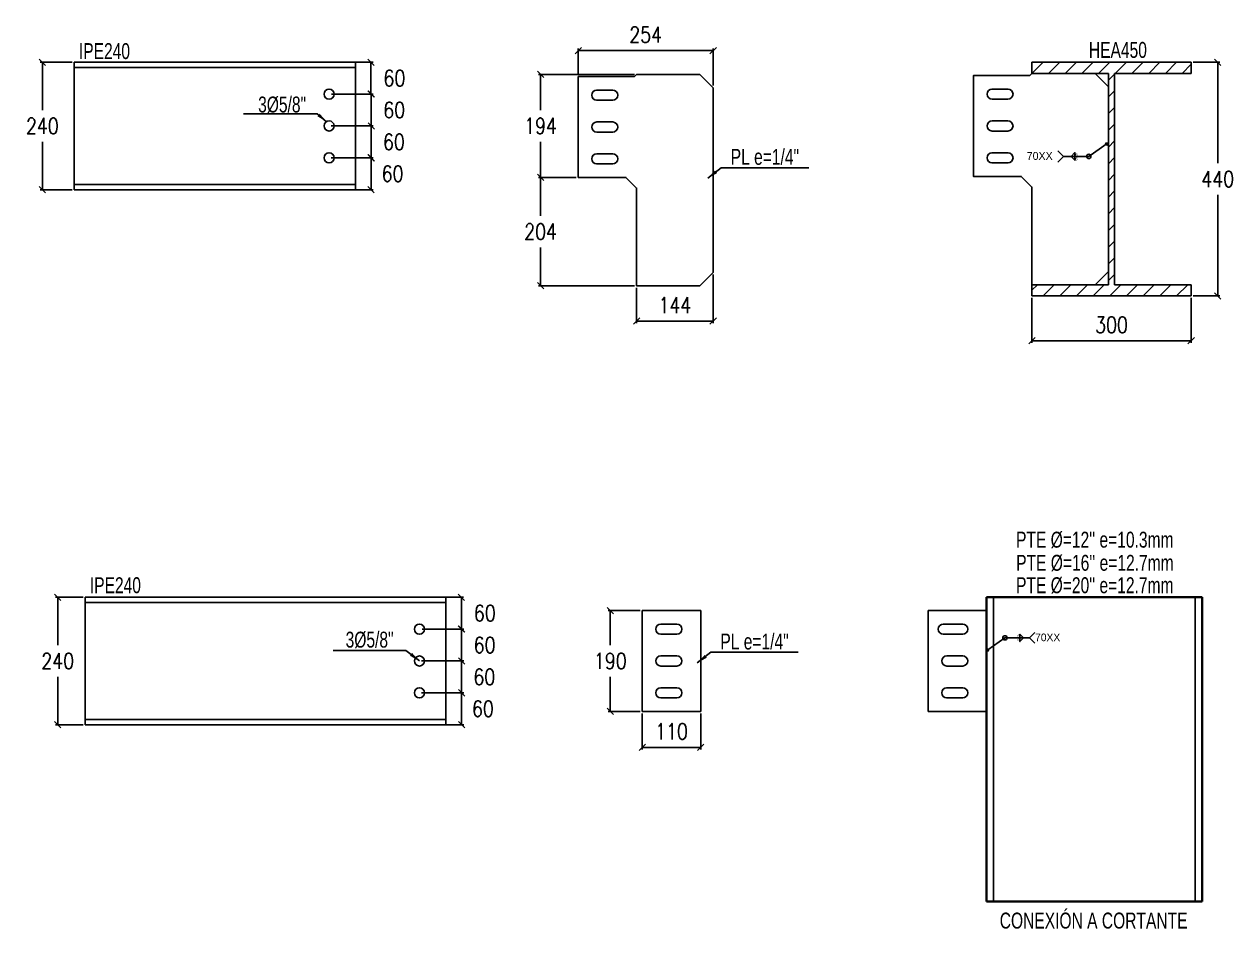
# Model space of a CAD drawing. Extents: x 7536 to 102814, y -9868 to 35131.
# Drawn here: x 15728 to 18010, y -6951 to -5247 of the extents above; entities that cross this region are included whole.
import ezdxf
from ezdxf.enums import TextEntityAlignment as Align

# ---------------------------------------------------------------- set-up
doc = ezdxf.new("R2010")
doc.units = 0
doc.header["$LTSCALE"] = 0.4
doc.layers.get('0').update_dxf_attribs({"color": 255})
for name, color, linetype in [('COTAS', 8, 'Continuous'), ('P-PLATINA', 6, 'Continuous'), ('PERFORACIONES', 1, 'Continuous'), ('TITULO', 3, 'Continuous'), ('VIGAS', 8, 'Continuous')]:
    doc.layers.add(name, color=color, linetype=linetype)
doc.layers.add('E_COLUMNAS-3', color=1, linetype='Continuous', lineweight=35)
doc.styles.add('CNI_COTAS', font='romans.shx', dxfattribs={"width": 0.8})
doc.styles.add('ROMANS', font='DINGRAFO.SHX')
doc.styles.add('VERDANA', font='arial.ttf')
doc.dimstyles.new('1.1', dxfattribs={"dimscale": 0, "dimtxt": 15, "dimasz": 20, "dimexe": 2, "dimexo": 2, "dimgap": 7, "dimtad": 1, "dimdec": 0, "dimzin": 4, "dimdsep": 46, "dimtxsty": 'CNI_COTAS', "dimcen": 0, "dimclrd": 256, "dimclrt": 3, "dimadec": 0, "dimazin": 0, "dimtfac": 1, "dimtdec": 0, "dimtmove": 2, "dimatfit": 0, "dimfxl": 0.05, "dimtolj": 1, "dimtzin": 0, "dimarcsym": 1})
doc.dimstyles.new('1.4', dxfattribs={"dimscale": 0, "dimtxt": 30, "dimasz": 12, "dimexe": 4, "dimexo": 4, "dimgap": 15, "dimtad": 1, "dimdec": 0, "dimzin": 4, "dimdsep": 46, "dimtxsty": 'CNI_COTAS', "dimblk": 'OBLIQUE', "dimcen": -0.09, "dimclrd": 256, "dimclrt": 3, "dimadec": 0, "dimazin": 0, "dimtfac": 1, "dimtdec": 0, "dimtmove": 2, "dimatfit": 0, "dimldrblk": 'DOT', "dimfxl": 0.05, "dimtolj": 1, "dimtzin": 0, "dimarcsym": 0})

# ---------------------------------------------------------------- blocks, each defined once
blk = doc.blocks.new('_Oblique')
at = {"color": 0, "linetype": 'ByBlock', "lineweight": -2}
blk.add_line((-0.5, -0.5), (0.5, 0.5), dxfattribs=at)
blk = doc.blocks.new('*D10')
at = {"layer": 'COTAS', "color": 0, "lineweight": -2, "transparency": 16777216}
for p, q in [((17930.4, -5318.8), (17980.4, -5318.8)), ((17930.4, -5758.8), (17980.4, -5758.8))]:
    blk.add_line(p, q, dxfattribs=at)
at = {"layer": 'COTAS', "lineweight": -2, "transparency": 16777216}
for p, q in [((17976.4, -5318.8), (17976.4, -5508.8)), ((17976.4, -5758.8), (17976.4, -5568.8))]:
    blk.add_line(p, q, dxfattribs=at)
at = {"layer": 'Defpoints', "color": 0, "transparency": 16777216}
for p in [(17926.4, -5318.8), (17976.4, -5318.8), (17926.4, -5758.8)]:
    blk.add_point(p, dxfattribs=at)
at = {"layer": 'COTAS', "lineweight": -2, "transparency": 16777216, "xscale": 12, "yscale": 12, "zscale": 12}
for p, rotation in [((17976.4, -5318.8), 90), ((17976.4, -5758.8), 270)]:
    blk.add_blockref('_Oblique', p, dxfattribs=dict(at, rotation=rotation))
at = {"layer": 'COTAS', "color": 3, "transparency": 16777216, "insert": (17976.4, -5538.8), "char_height": 30, "attachment_point": 5, "rotation": 0.01, "style": 'CNI_COTAS'}
blk.add_mtext('\\A1;440', dxfattribs=at)
blk = doc.blocks.new('_Dot')
at = {"color": 0, "linetype": 'ByBlock', "lineweight": -2}
blk.add_line((-0.5, 0), (-1, 0), dxfattribs=at)
at = {"color": 0, "linetype": 'ByBlock', "const_width": 0.5}
blk.add_lwpolyline([(-0.25, 0, 1), (0.25, 0, 1)], format="xyb", close=True, dxfattribs=at)
blk = doc.blocks.new('*D11')
at = {"layer": 'COTAS', "color": 0, "lineweight": -2, "transparency": 16777216}
for p, q in [((15818.6, -5318.8), (15758.6, -5318.8)), ((15818.6, -5558.8), (15758.6, -5558.8))]:
    blk.add_line(p, q, dxfattribs=at)
at = {"layer": 'COTAS', "lineweight": -2, "transparency": 16777216}
for p, q in [((15762.6, -5318.8), (15762.6, -5408.8)), ((15762.6, -5558.8), (15762.6, -5468.8))]:
    blk.add_line(p, q, dxfattribs=at)
at = {"layer": 'Defpoints', "color": 0, "transparency": 16777216}
for p in [(15762.6, -5318.8), (15822.6, -5318.8), (15822.6, -5558.8)]:
    blk.add_point(p, dxfattribs=at)
at = {"layer": 'COTAS', "lineweight": -2, "transparency": 16777216, "xscale": 12, "yscale": 12, "zscale": 12}
for p, rotation in [((15762.6, -5318.8), 90), ((15762.6, -5558.8), 270)]:
    blk.add_blockref('_Oblique', p, dxfattribs=dict(at, rotation=rotation))
at = {"layer": 'COTAS', "color": 3, "transparency": 16777216, "insert": (15762.6, -5438.8), "char_height": 30, "attachment_point": 5, "rotation": 0.01, "style": 'CNI_COTAS'}
blk.add_mtext('\\A1;240', dxfattribs=at)
blk = doc.blocks.new('*D12')
at = {"layer": 'COTAS', "color": 0, "lineweight": -2, "transparency": 16777216}
for p, q in [((17626.4, -5762.8), (17626.4, -5847.4)), ((17926.4, -5762.8), (17926.4, -5847.4))]:
    blk.add_line(p, q, dxfattribs=at)
at = {"layer": 'COTAS', "lineweight": -2, "transparency": 16777216}
blk.add_line((17626.4, -5843.4), (17926.4, -5843.4), dxfattribs=at)
at = {"layer": 'Defpoints', "color": 0, "transparency": 16777216}
for p in [(17626.4, -5758.8), (17926.4, -5758.8), (17926.4, -5843.4)]:
    blk.add_point(p, dxfattribs=at)
at = {"layer": 'COTAS', "lineweight": -2, "transparency": 16777216, "xscale": 12, "yscale": 12, "zscale": 12, "rotation": 180}
blk.add_blockref('_Oblique', (17626.4, -5843.4), dxfattribs=at)
at = {"layer": 'COTAS', "lineweight": -2, "transparency": 16777216, "xscale": 12, "yscale": 12, "zscale": 12}
blk.add_blockref('_Oblique', (17926.4, -5843.4), dxfattribs=at)
at = {"layer": 'COTAS', "color": 3, "transparency": 16777216, "insert": (17776.4, -5813.4), "char_height": 30, "attachment_point": 5, "style": 'CNI_COTAS'}
blk.add_mtext('\\A1;300', dxfattribs=at)
blk = doc.blocks.new('*D45')
at = {"layer": 'COTAS', "color": 0, "lineweight": -2, "transparency": 16777216}
for p, q in [((15839.4, -6326.5), (15787.5, -6326.5)), ((15839.4, -6566.5), (15787.5, -6566.5))]:
    blk.add_line(p, q, dxfattribs=at)
at = {"layer": 'COTAS', "lineweight": -2, "transparency": 16777216}
for p, q in [((15791.5, -6326.5), (15791.5, -6416.5)), ((15791.5, -6566.5), (15791.5, -6476.5))]:
    blk.add_line(p, q, dxfattribs=at)
at = {"layer": 'Defpoints', "color": 0, "transparency": 16777216}
for p in [(15791.5, -6326.5), (15843.4, -6326.5), (15843.4, -6566.5)]:
    blk.add_point(p, dxfattribs=at)
at = {"layer": 'COTAS', "lineweight": -2, "transparency": 16777216, "xscale": 12, "yscale": 12, "zscale": 12}
for p, rotation in [((15791.5, -6326.5), 90), ((15791.5, -6566.5), 270)]:
    blk.add_blockref('_Oblique', p, dxfattribs=dict(at, rotation=rotation))
at = {"layer": 'COTAS', "color": 3, "transparency": 16777216, "insert": (15791.5, -6446.5), "char_height": 30, "attachment_point": 5, "rotation": 0.01, "style": 'CNI_COTAS'}
blk.add_mtext('\\A1;240', dxfattribs=at)
blk = doc.blocks.new('*D120')
at = {"layer": 'COTAS', "color": 0, "lineweight": -2, "transparency": 16777216}
for p, q in [((16877.9, -5341.8), (16697, -5341.8)), ((16767.9, -5535.8), (16697, -5535.8))]:
    blk.add_line(p, q, dxfattribs=at)
at = {"layer": 'COTAS', "lineweight": -2, "transparency": 16777216}
for p, q in [((16701, -5341.8), (16701, -5408.8)), ((16701, -5535.8), (16701, -5468.8))]:
    blk.add_line(p, q, dxfattribs=at)
at = {"layer": 'Defpoints', "color": 0, "transparency": 16777216}
for p in [(16701, -5341.8), (16881.9, -5341.8), (16771.9, -5535.8)]:
    blk.add_point(p, dxfattribs=at)
at = {"layer": 'COTAS', "lineweight": -2, "transparency": 16777216, "xscale": 12, "yscale": 12, "zscale": 12}
for p, rotation in [((16701, -5341.8), 90), ((16701, -5535.8), 270)]:
    blk.add_blockref('_Oblique', p, dxfattribs=dict(at, rotation=rotation))
at = {"layer": 'COTAS', "color": 3, "transparency": 16777216, "insert": (16701, -5438.8), "char_height": 30, "attachment_point": 5, "rotation": 0.01, "style": 'CNI_COTAS'}
blk.add_mtext('\\A1;194', dxfattribs=at)
blk = doc.blocks.new('*D121')
at = {"layer": 'COTAS', "color": 0, "lineweight": -2, "transparency": 16777216}
for p, q in [((16767.9, -5535.8), (16697, -5535.8)), ((16877.9, -5739.8), (16697, -5739.8))]:
    blk.add_line(p, q, dxfattribs=at)
at = {"layer": 'COTAS', "lineweight": -2, "transparency": 16777216}
for p, q in [((16701, -5535.8), (16701, -5607.8)), ((16701, -5739.8), (16701, -5667.8))]:
    blk.add_line(p, q, dxfattribs=at)
at = {"layer": 'Defpoints', "color": 0, "transparency": 16777216}
for p in [(16771.9, -5535.8), (16701, -5739.8), (16881.9, -5739.8)]:
    blk.add_point(p, dxfattribs=at)
at = {"layer": 'COTAS', "lineweight": -2, "transparency": 16777216, "xscale": 12, "yscale": 12, "zscale": 12}
for p, rotation in [((16701, -5535.8), 90), ((16701, -5739.8), 270)]:
    blk.add_blockref('_Oblique', p, dxfattribs=dict(at, rotation=rotation))
at = {"layer": 'COTAS', "color": 3, "transparency": 16777216, "insert": (16701, -5637.8), "char_height": 30, "attachment_point": 5, "rotation": 0.01, "style": 'CNI_COTAS'}
blk.add_mtext('\\A1;204', dxfattribs=at)
blk = doc.blocks.new('*D122')
at = {"layer": 'COTAS', "color": 0, "lineweight": -2, "transparency": 16777216}
for p, q in [((16771.9, -5341.8), (16771.9, -5292.9)), ((17026.1, -5362.8), (17026.1, -5292.9))]:
    blk.add_line(p, q, dxfattribs=at)
at = {"layer": 'COTAS', "lineweight": -2, "transparency": 16777216}
blk.add_line((16771.9, -5296.9), (17026.1, -5296.9), dxfattribs=at)
at = {"layer": 'Defpoints', "color": 0, "transparency": 16777216}
for p in [(17026.1, -5296.9), (16771.9, -5345.8), (17026.1, -5366.8)]:
    blk.add_point(p, dxfattribs=at)
at = {"layer": 'COTAS', "lineweight": -2, "transparency": 16777216, "xscale": 12, "yscale": 12, "zscale": 12, "rotation": 180}
blk.add_blockref('_Oblique', (16771.9, -5296.9), dxfattribs=at)
at = {"layer": 'COTAS', "lineweight": -2, "transparency": 16777216, "xscale": 12, "yscale": 12, "zscale": 12}
blk.add_blockref('_Oblique', (17026.1, -5296.9), dxfattribs=at)
at = {"layer": 'COTAS', "color": 3, "transparency": 16777216, "insert": (16899, -5266.9), "char_height": 30, "attachment_point": 5, "style": 'CNI_COTAS'}
blk.add_mtext('\\A1;254', dxfattribs=at)
blk = doc.blocks.new('*D127')
at = {"layer": 'COTAS', "color": 0, "lineweight": -2, "transparency": 16777216}
for p, q in [((16888.6, -6351.5), (16828.3, -6351.5)), ((16888.6, -6541.5), (16828.3, -6541.5))]:
    blk.add_line(p, q, dxfattribs=at)
at = {"layer": 'COTAS', "lineweight": -2, "transparency": 16777216}
for p, q in [((16832.3, -6351.5), (16832.3, -6416.5)), ((16832.3, -6541.5), (16832.3, -6476.5))]:
    blk.add_line(p, q, dxfattribs=at)
at = {"layer": 'Defpoints', "color": 0, "transparency": 16777216}
for p in [(16832.3, -6351.5), (16892.6, -6351.5), (16892.6, -6541.5)]:
    blk.add_point(p, dxfattribs=at)
at = {"layer": 'COTAS', "lineweight": -2, "transparency": 16777216, "xscale": 12, "yscale": 12, "zscale": 12}
for p, rotation in [((16832.3, -6351.5), 90), ((16832.3, -6541.5), 270)]:
    blk.add_blockref('_Oblique', p, dxfattribs=dict(at, rotation=rotation))
at = {"layer": 'COTAS', "color": 3, "transparency": 16777216, "insert": (16832.3, -6446.5), "char_height": 30, "attachment_point": 5, "rotation": 0.01, "style": 'CNI_COTAS'}
blk.add_mtext('\\A1;190', dxfattribs=at)
blk = doc.blocks.new('*D128')
at = {"layer": 'COTAS', "color": 0, "lineweight": -2, "transparency": 16777216}
for p, q in [((16892.6, -6545.5), (16892.6, -6613.2)), ((17002.6, -6545.5), (17002.6, -6613.2))]:
    blk.add_line(p, q, dxfattribs=at)
at = {"layer": 'COTAS', "lineweight": -2, "transparency": 16777216}
blk.add_line((16892.6, -6609.2), (17002.6, -6609.2), dxfattribs=at)
at = {"layer": 'Defpoints', "color": 0, "transparency": 16777216}
for p in [(16892.6, -6541.5), (17002.6, -6541.5), (17002.6, -6609.2)]:
    blk.add_point(p, dxfattribs=at)
at = {"layer": 'COTAS', "lineweight": -2, "transparency": 16777216, "xscale": 12, "yscale": 12, "zscale": 12, "rotation": 180}
blk.add_blockref('_Oblique', (16892.6, -6609.2), dxfattribs=at)
at = {"layer": 'COTAS', "lineweight": -2, "transparency": 16777216, "xscale": 12, "yscale": 12, "zscale": 12}
blk.add_blockref('_Oblique', (17002.6, -6609.2), dxfattribs=at)
at = {"layer": 'COTAS', "color": 3, "transparency": 16777216, "insert": (16947.6, -6579.2), "char_height": 30, "attachment_point": 5, "style": 'CNI_COTAS'}
blk.add_mtext('\\A1;110', dxfattribs=at)
blk = doc.blocks.new('*D148')
at = {"layer": 'COTAS', "color": 0, "lineweight": -2, "transparency": 16777216}
for p, q in [((17026.1, -5718.8), (17026.1, -5810.4)), ((16881.9, -5743.8), (16881.9, -5810.4))]:
    blk.add_line(p, q, dxfattribs=at)
at = {"layer": 'COTAS', "lineweight": -2, "transparency": 16777216}
blk.add_line((16881.9, -5806.4), (17026.1, -5806.4), dxfattribs=at)
at = {"layer": 'Defpoints', "color": 0, "transparency": 16777216}
for p in [(17026.1, -5714.8), (16881.9, -5739.8), (17026.1, -5806.4)]:
    blk.add_point(p, dxfattribs=at)
at = {"layer": 'COTAS', "lineweight": -2, "transparency": 16777216, "xscale": 12, "yscale": 12, "zscale": 12, "rotation": 180}
blk.add_blockref('_Oblique', (16881.9, -5806.4), dxfattribs=at)
at = {"layer": 'COTAS', "lineweight": -2, "transparency": 16777216, "xscale": 12, "yscale": 12, "zscale": 12}
blk.add_blockref('_Oblique', (17026.1, -5806.4), dxfattribs=at)
at = {"layer": 'COTAS', "color": 3, "transparency": 16777216, "insert": (16954, -5776.4), "char_height": 30, "attachment_point": 5, "style": 'CNI_COTAS'}
blk.add_mtext('\\A1;144', dxfattribs=at)
blk = doc.blocks.new('SOLDADURA FILETE ALREDEDOR')
h = blk.add_hatch(color=256)
h.dxf.hatch_style = 1
h.paths.add_polyline_path([(5063.7, 3679), (5060.1, 3684.2), (5066.4, 3684.8)])
for p, q in [((5061.9, 3681.6), (5015.5, 3649.2)), ((5015.5, 3649.2), (4948.3, 3649.2))]:
    blk.add_line(p, q)
blk.add_lwpolyline([(4933.5, 3634.4), (4948.3, 3649.2), (4933.5, 3664)])
for points in [[(5066.4, 3684.8), (5063.7, 3679), (5060.1, 3684.2)], [(4978.7, 3649.2), (4978.7, 3659.2), (4968.7, 3649.2), (4978.7, 3639.2)]]:
    blk.add_lwpolyline(points, close=True)
blk.add_circle((5015.5, 3649.2), 5.81)
at = {"layer": 'TITULO', "style": 'ROMANS'}
for s, height, p in [('70XX', 21, (4851, 3640)), ('6', 7.5, (4980.2, 3650.6)), ('6', 7.5, (4980.2, 3639))]:
    blk.add_text(s, height=height, dxfattribs=at).set_placement(p)
blk = doc.blocks.new('*D163')
at = {"layer": 'COTAS', "color": 0, "lineweight": -2, "transparency": 16777216}
for p, q in [((16323.5, -5378.8), (16386, -5378.8)), ((16323.5, -5438.8), (16386, -5438.8))]:
    blk.add_line(p, q, dxfattribs=at)
at = {"layer": 'COTAS', "lineweight": -2, "transparency": 16777216}
blk.add_line((16382, -5378.8), (16382, -5438.8), dxfattribs=at)
at = {"layer": 'Defpoints', "color": 0, "transparency": 16777216}
for p in [(16319.5, -5378.8), (16319.5, -5438.8), (16382, -5438.8)]:
    blk.add_point(p, dxfattribs=at)
at = {"layer": 'COTAS', "lineweight": -2, "transparency": 16777216, "xscale": 12, "yscale": 12, "zscale": 12}
for p, rotation in [((16382, -5378.8), 90), ((16382, -5438.8), 270)]:
    blk.add_blockref('_Oblique', p, dxfattribs=dict(at, rotation=rotation))
at = {"layer": 'COTAS', "color": 3, "transparency": 16777216, "insert": (16425.3, -5408.8), "char_height": 30, "attachment_point": 5, "rotation": 0.01, "style": 'CNI_COTAS'}
blk.add_mtext('\\A1;60', dxfattribs=at)
blk = doc.blocks.new('*D164')
at = {"layer": 'COTAS', "color": 0, "lineweight": -2, "transparency": 16777216}
for p, q in [((16306.6, -5438.8), (16386, -5438.8)), ((16306.6, -5498.8), (16386, -5498.8))]:
    blk.add_line(p, q, dxfattribs=at)
at = {"layer": 'COTAS', "lineweight": -2, "transparency": 16777216}
blk.add_line((16382, -5438.8), (16382, -5498.8), dxfattribs=at)
at = {"layer": 'Defpoints', "color": 0, "transparency": 16777216}
for p in [(16302.6, -5438.8), (16302.6, -5498.8), (16382, -5498.8)]:
    blk.add_point(p, dxfattribs=at)
at = {"layer": 'COTAS', "lineweight": -2, "transparency": 16777216, "xscale": 12, "yscale": 12, "zscale": 12}
for p, rotation in [((16382, -5438.8), 90), ((16382, -5498.8), 270)]:
    blk.add_blockref('_Oblique', p, dxfattribs=dict(at, rotation=rotation))
at = {"layer": 'COTAS', "color": 3, "transparency": 16777216, "insert": (16424.8, -5468.8), "char_height": 30, "attachment_point": 5, "rotation": 0.01, "style": 'CNI_COTAS'}
blk.add_mtext('\\A1;60', dxfattribs=at)
blk = doc.blocks.new('*D165')
at = {"layer": 'COTAS', "color": 0, "lineweight": -2, "transparency": 16777216}
for p, q in [((16323.5, -5498.8), (16385.9, -5498.8)), ((16323.5, -5558.8), (16385.9, -5558.8))]:
    blk.add_line(p, q, dxfattribs=at)
at = {"layer": 'COTAS', "lineweight": -2, "transparency": 16777216}
blk.add_line((16381.9, -5498.8), (16381.9, -5558.8), dxfattribs=at)
at = {"layer": 'Defpoints', "color": 0, "transparency": 16777216}
for p in [(16319.5, -5498.8), (16319.5, -5558.8), (16381.9, -5558.8)]:
    blk.add_point(p, dxfattribs=at)
at = {"layer": 'COTAS', "lineweight": -2, "transparency": 16777216, "xscale": 12, "yscale": 12, "zscale": 12}
for p, rotation in [((16381.9, -5498.8), 90), ((16381.9, -5558.8), 270)]:
    blk.add_blockref('_Oblique', p, dxfattribs=dict(at, rotation=rotation))
at = {"layer": 'COTAS', "color": 3, "transparency": 16777216, "insert": (16422.2, -5528.8), "char_height": 30, "attachment_point": 5, "rotation": 0.01, "style": 'CNI_COTAS'}
blk.add_mtext('\\A1;60', dxfattribs=at)
blk = doc.blocks.new('*D166')
at = {"layer": 'COTAS', "color": 0, "lineweight": -2, "transparency": 16777216}
for p, q in [((16323.5, -5318.8), (16385.5, -5318.8)), ((16307.4, -5378.8), (16385.5, -5378.8))]:
    blk.add_line(p, q, dxfattribs=at)
at = {"layer": 'COTAS', "lineweight": -2, "transparency": 16777216}
blk.add_line((16381.5, -5378.8), (16381.5, -5318.8), dxfattribs=at)
at = {"layer": 'Defpoints', "color": 0, "transparency": 16777216}
for p in [(16319.5, -5318.8), (16381.5, -5318.8), (16303.4, -5378.8)]:
    blk.add_point(p, dxfattribs=at)
at = {"layer": 'COTAS', "lineweight": -2, "transparency": 16777216, "xscale": 12, "yscale": 12, "zscale": 12}
for p, rotation in [((16381.5, -5318.8), 90), ((16381.5, -5378.8), 270)]:
    blk.add_blockref('_Oblique', p, dxfattribs=dict(at, rotation=rotation))
at = {"layer": 'COTAS', "color": 3, "transparency": 16777216, "insert": (16425.7, -5348.8), "char_height": 30, "attachment_point": 5, "rotation": 0.01, "style": 'CNI_COTAS'}
blk.add_mtext('\\A1;60', dxfattribs=at)
blk = doc.blocks.new('*D194')
at = {"layer": 'COTAS', "color": 0, "lineweight": -2, "transparency": 16777216}
for p, q in [((16493.7, -6386.5), (16556.3, -6386.5)), ((16493.7, -6446.5), (16556.3, -6446.5))]:
    blk.add_line(p, q, dxfattribs=at)
at = {"layer": 'COTAS', "lineweight": -2, "transparency": 16777216}
blk.add_line((16552.3, -6386.5), (16552.3, -6446.5), dxfattribs=at)
at = {"layer": 'Defpoints', "color": 0, "transparency": 16777216}
for p in [(16489.7, -6386.5), (16489.7, -6446.5), (16552.3, -6446.5)]:
    blk.add_point(p, dxfattribs=at)
at = {"layer": 'COTAS', "lineweight": -2, "transparency": 16777216, "xscale": 12, "yscale": 12, "zscale": 12}
for p, rotation in [((16552.3, -6386.5), 90), ((16552.3, -6446.5), 270)]:
    blk.add_blockref('_Oblique', p, dxfattribs=dict(at, rotation=rotation))
at = {"layer": 'COTAS', "color": 3, "transparency": 16777216, "insert": (16595.6, -6416.5), "char_height": 30, "attachment_point": 5, "rotation": 0.01, "style": 'CNI_COTAS'}
blk.add_mtext('\\A1;60', dxfattribs=at)
blk = doc.blocks.new('*D195')
at = {"layer": 'COTAS', "color": 0, "lineweight": -2, "transparency": 16777216}
for p, q in [((16476.8, -6446.5), (16556.3, -6446.5)), ((16476.8, -6506.5), (16556.3, -6506.5))]:
    blk.add_line(p, q, dxfattribs=at)
at = {"layer": 'COTAS', "lineweight": -2, "transparency": 16777216}
blk.add_line((16552.3, -6446.5), (16552.3, -6506.5), dxfattribs=at)
at = {"layer": 'Defpoints', "color": 0, "transparency": 16777216}
for p in [(16472.8, -6446.5), (16472.8, -6506.5), (16552.3, -6506.5)]:
    blk.add_point(p, dxfattribs=at)
at = {"layer": 'COTAS', "lineweight": -2, "transparency": 16777216, "xscale": 12, "yscale": 12, "zscale": 12}
for p, rotation in [((16552.3, -6446.5), 90), ((16552.3, -6506.5), 270)]:
    blk.add_blockref('_Oblique', p, dxfattribs=dict(at, rotation=rotation))
at = {"layer": 'COTAS', "color": 3, "transparency": 16777216, "insert": (16595.1, -6476.5), "char_height": 30, "attachment_point": 5, "rotation": 0.01, "style": 'CNI_COTAS'}
blk.add_mtext('\\A1;60', dxfattribs=at)
blk = doc.blocks.new('*D196')
at = {"layer": 'COTAS', "color": 0, "lineweight": -2, "transparency": 16777216}
for p, q in [((16493.7, -6506.5), (16556.2, -6506.5)), ((16493.7, -6566.5), (16556.2, -6566.5))]:
    blk.add_line(p, q, dxfattribs=at)
at = {"layer": 'COTAS', "lineweight": -2, "transparency": 16777216}
blk.add_line((16552.2, -6506.5), (16552.2, -6566.5), dxfattribs=at)
at = {"layer": 'Defpoints', "color": 0, "transparency": 16777216}
for p in [(16489.7, -6506.5), (16489.7, -6566.5), (16552.2, -6566.5)]:
    blk.add_point(p, dxfattribs=at)
at = {"layer": 'COTAS', "lineweight": -2, "transparency": 16777216, "xscale": 12, "yscale": 12, "zscale": 12}
for p, rotation in [((16552.2, -6506.5), 90), ((16552.2, -6566.5), 270)]:
    blk.add_blockref('_Oblique', p, dxfattribs=dict(at, rotation=rotation))
at = {"layer": 'COTAS', "color": 3, "transparency": 16777216, "insert": (16592.4, -6536.5), "char_height": 30, "attachment_point": 5, "rotation": 0.01, "style": 'CNI_COTAS'}
blk.add_mtext('\\A1;60', dxfattribs=at)
blk = doc.blocks.new('*D197')
at = {"layer": 'COTAS', "color": 0, "lineweight": -2, "transparency": 16777216}
for p, q in [((16493.7, -6326.5), (16555.8, -6326.5)), ((16477.7, -6386.5), (16555.8, -6386.5))]:
    blk.add_line(p, q, dxfattribs=at)
at = {"layer": 'COTAS', "lineweight": -2, "transparency": 16777216}
blk.add_line((16551.8, -6386.5), (16551.8, -6326.5), dxfattribs=at)
at = {"layer": 'Defpoints', "color": 0, "transparency": 16777216}
for p in [(16489.7, -6326.5), (16551.8, -6326.5), (16473.7, -6386.5)]:
    blk.add_point(p, dxfattribs=at)
at = {"layer": 'COTAS', "lineweight": -2, "transparency": 16777216, "xscale": 12, "yscale": 12, "zscale": 12}
for p, rotation in [((16551.8, -6326.5), 90), ((16551.8, -6386.5), 270)]:
    blk.add_blockref('_Oblique', p, dxfattribs=dict(at, rotation=rotation))
at = {"layer": 'COTAS', "color": 3, "transparency": 16777216, "insert": (16596, -6356.5), "char_height": 30, "attachment_point": 5, "rotation": 0.01, "style": 'CNI_COTAS'}
blk.add_mtext('\\A1;60', dxfattribs=at)
blk = doc.blocks.new('SOLDADURA FILETE ALREDEDOR 1 DE 6')
h = blk.add_hatch(color=256)
h.dxf.hatch_style = 1
h.paths.add_polyline_path([(11922.4, -5372.4), (11924.9, -5376.1), (11920.5, -5376.4)])
for p in [(11923.7, -5374.3), (12002.1, -5351.9)]:
    blk.add_line(p, (11955.6, -5351.9))
for points in [[(11984, -5351.9), (11984, -5345), (11990.9, -5351.9), (11984, -5358.8)], [(11920.5, -5376.4), (11922.4, -5372.4), (11924.9, -5376.1)]]:
    blk.add_lwpolyline(points, close=True)
blk.add_lwpolyline([(12012.2, -5362.1), (12002.1, -5351.9), (12012.2, -5341.7)])
blk.add_circle((11955.6, -5351.9), 4.01)
at = {"layer": 'TITULO', "style": 'ROMANS'}
for s, height, p in [('6', 5.17, (11979.3, -5350.7)), ('6', 5.17, (11979.3, -5358.1)), ('70XX', 14.49, (12012.4, -5358.3))]:
    blk.add_text(s, height=height, dxfattribs=at).set_placement(p)
blk = doc.blocks.new('TUBO OP1')
at = {"layer": 'COTAS', "ltscale": 0.0004}
for p, q in [((22629.8, -3642.8), (22629.8, -3070)), ((23009.8, -3642.8), (23009.8, -3070))]:
    blk.add_line(p, q, dxfattribs=at)
at = {"layer": 'E_COLUMNAS-3', "extrusion": (0, 1, -2.22045e-16)}
for p, q in [((22616.8, -3642.8), (22616.8, -3070)), ((23022.8, -3070), (23022.8, -3642.8))]:
    blk.add_line(p, q, dxfattribs=at)
at = {"layer": 'E_COLUMNAS-3'}
for p, q in [((23022.8, -3070), (22616.8, -3070)), ((23022.8, -3642.8), (22616.8, -3642.8))]:
    blk.add_line(p, q, dxfattribs=at)

msp = doc.modelspace()

# ---------------------------------------------------------------- hatches: boundary and pattern name
at = {"linetype": 'Continuous'}
h = msp.add_hatch(dxfattribs=at)
h.set_pattern_fill('', scale=7, style=0, pattern_type=0)
h.set_pattern_definition([(45, (17626.361, -5339.823), (-15.71545, 15.71545), [])])
h.paths.add_polyline_path([(17626.4, -5318.8), (17626.4, -5339.8), (17770.6, -5339.8), (17770.6, -5737.8), (17626.4, -5737.8), (17626.4, -5758.8), (17926.4, -5758.8), (17926.4, -5737.8), (17782.1, -5737.8), (17782.1, -5339.8), (17926.4, -5339.8), (17926.4, -5318.8)])

# ---------------------------------------------------------------- linework, layer by layer
at = {"color": 2}
for p, q in [((15843.4, -6566.5), (15843.4, -6326.5)), ((15843.4, -6326.5), (16522.8, -6326.5)), ((15843.4, -6336.3), (16522.8, -6336.3)), ((16522.8, -6351.5), (16522.8, -6326.5)), ((16522.8, -6566.5), (16522.8, -6351.5)), ((15843.4, -6556.7), (16522.8, -6556.7)), ((15843.4, -6566.5), (16522.8, -6566.5))]:
    msp.add_line(p, q, dxfattribs=at)
at = {"layer": 'P-PLATINA', "linetype": 'Continuous'}
for points in [[(17001.1, -5341.8), (16881.9, -5341.8), (16877.9, -5345.8), (16871.9, -5345.8), (16771.9, -5345.8), (16771.9, -5535.8), (16861.9, -5535.8), (16871.9, -5545.8), (16881.9, -5555.8), (16881.9, -5739.8), (17001.1, -5739.8), (17026.1, -5714.8), (17026.1, -5366.8)], [(17745.6, -5339.8), (17626.4, -5339.8), (17622.4, -5343.8), (17616.4, -5343.8), (17516.4, -5343.8), (17516.4, -5533.8), (17606.4, -5533.8), (17616.4, -5543.8), (17626.4, -5553.8), (17626.4, -5737.8), (17745.6, -5737.8), (17770.6, -5712.8), (17770.6, -5364.8)], [(17002.6, -6541.5), (16992.6, -6541.5), (16892.6, -6541.5), (16892.6, -6351.5), (16992.6, -6351.5), (17002.6, -6351.5)], [(17466.2, -6396), (17459.6, -6396), (17455.9, -6395.3), (17452.9, -6393.2), (17450.8, -6390.2), (17450.1, -6386.5), (17450.8, -6382.9), (17452.9, -6379.8), (17455.9, -6377.7), (17459.6, -6377), (17466.2, -6377), (17496.2, -6377), (17499.8, -6377.7), (17502.9, -6379.8), (17505, -6382.9), (17505.7, -6386.5), (17505, -6390.2), (17502.9, -6393.2), (17499.8, -6395.3), (17496.2, -6396)]]:
    msp.add_lwpolyline(points, close=True, dxfattribs=at)
for points in [[(16813.5, -5390.3), (16806.9, -5390.3), (16803.3, -5389.6), (16800.2, -5387.5), (16798.1, -5384.5), (16797.4, -5380.8), (16798.1, -5377.2), (16800.2, -5374.1), (16803.3, -5372), (16806.9, -5371.3), (16813.5, -5371.3)], [(16806.9, -5371.3), (16836.9, -5371.3), (16840.5, -5372), (16843.6, -5374.1), (16845.7, -5377.2), (16846.4, -5380.8), (16845.7, -5384.5), (16843.6, -5387.5), (16840.5, -5389.6), (16836.9, -5390.3), (16806.9, -5390.3)], [(17558, -5388.3), (17551.4, -5388.3), (17547.7, -5387.6), (17544.6, -5385.5), (17542.6, -5382.5), (17541.9, -5378.8), (17542.6, -5375.2), (17544.6, -5372.1), (17547.7, -5370), (17551.4, -5369.3), (17558, -5369.3)], [(17551.4, -5369.3), (17581.4, -5369.3), (17585, -5370), (17588.1, -5372.1), (17590.1, -5375.2), (17590.9, -5378.8), (17590.1, -5382.5), (17588.1, -5385.5), (17585, -5387.6), (17581.4, -5388.3), (17551.4, -5388.3)], [(17558, -5448.3), (17551.4, -5448.3), (17547.7, -5447.6), (17544.6, -5445.5), (17542.6, -5442.5), (17541.9, -5438.8), (17542.6, -5435.2), (17544.6, -5432.1), (17547.7, -5430), (17551.4, -5429.3), (17558, -5429.3)], [(17551.4, -5429.3), (17581.4, -5429.3), (17585, -5430), (17588.1, -5432.1), (17590.1, -5435.2), (17590.9, -5438.8), (17590.1, -5442.5), (17588.1, -5445.5), (17585, -5447.6), (17581.4, -5448.3), (17551.4, -5448.3)], [(16813.5, -5450.3), (16806.9, -5450.3), (16803.3, -5449.6), (16800.2, -5447.5), (16798.1, -5444.5), (16797.4, -5440.8), (16798.1, -5437.2), (16800.2, -5434.1), (16803.3, -5432), (16806.9, -5431.3), (16813.5, -5431.3)], [(16806.9, -5431.3), (16836.9, -5431.3), (16840.5, -5432), (16843.6, -5434.1), (16845.7, -5437.2), (16846.4, -5440.8), (16845.7, -5444.5), (16843.6, -5447.5), (16840.5, -5449.6), (16836.9, -5450.3), (16806.9, -5450.3)], [(16813.5, -5510.3), (16806.9, -5510.3), (16803.3, -5509.6), (16800.2, -5507.5), (16798.1, -5504.5), (16797.4, -5500.8), (16798.1, -5497.2), (16800.2, -5494.1), (16803.3, -5492), (16806.9, -5491.3), (16813.5, -5491.3)], [(16806.9, -5491.3), (16836.9, -5491.3), (16840.5, -5492), (16843.6, -5494.1), (16845.7, -5497.2), (16846.4, -5500.8), (16845.7, -5504.5), (16843.6, -5507.5), (16840.5, -5509.6), (16836.9, -5510.3), (16806.9, -5510.3)], [(17581.4, -5508.3), (17551.4, -5508.3), (17547.7, -5507.6), (17544.6, -5505.5), (17542.6, -5502.5), (17541.9, -5498.8), (17542.6, -5495.2), (17544.6, -5492.1), (17547.7, -5490), (17551.4, -5489.3), (17581.4, -5489.3)], [(17574.7, -5489.3), (17581.4, -5489.3), (17585, -5490), (17588.1, -5492.1), (17590.1, -5495.2), (17590.9, -5498.8), (17590.1, -5502.5), (17588.1, -5505.5), (17585, -5507.6), (17581.4, -5508.3), (17574.7, -5508.3)], [(17541.2, -6541.5), (17531.2, -6541.5), (17431.2, -6541.5), (17431.2, -6351.5), (17531.2, -6351.5), (17541.2, -6351.5)], [(16934.2, -6396), (16927.6, -6396), (16924, -6395.3), (16920.9, -6393.2), (16918.8, -6390.2), (16918.1, -6386.5), (16918.8, -6382.9), (16920.9, -6379.8), (16924, -6377.7), (16927.6, -6377), (16934.2, -6377)], [(16927.6, -6377), (16957.6, -6377), (16961.2, -6377.7), (16964.3, -6379.8), (16966.4, -6382.9), (16967.1, -6386.5), (16966.4, -6390.2), (16964.3, -6393.2), (16961.2, -6395.3), (16957.6, -6396), (16927.6, -6396)], [(16957.6, -6456), (16927.6, -6456), (16924, -6455.3), (16920.9, -6453.2), (16918.8, -6450.2), (16918.1, -6446.5), (16918.8, -6442.9), (16920.9, -6439.8), (16924, -6437.7), (16927.6, -6437), (16957.6, -6437)], [(16951, -6437), (16957.6, -6437), (16961.2, -6437.7), (16964.3, -6439.8), (16966.4, -6442.9), (16967.1, -6446.5), (16966.4, -6450.2), (16964.3, -6453.2), (16961.2, -6455.3), (16957.6, -6456), (16951, -6456)], [(17496.2, -6456), (17466.2, -6456), (17462.6, -6455.3), (17459.5, -6453.2), (17457.4, -6450.2), (17456.7, -6446.5), (17457.4, -6442.9), (17459.5, -6439.8), (17462.6, -6437.7), (17466.2, -6437), (17496.2, -6437)], [(17489.6, -6437), (17496.2, -6437), (17499.8, -6437.7), (17502.9, -6439.8), (17505, -6442.9), (17505.7, -6446.5), (17505, -6450.2), (17502.9, -6453.2), (17499.8, -6455.3), (17496.2, -6456), (17489.6, -6456)], [(16957.6, -6516), (16927.6, -6516), (16924, -6515.3), (16920.9, -6513.2), (16918.8, -6510.2), (16918.1, -6506.5), (16918.8, -6502.9), (16920.9, -6499.8), (16924, -6497.7), (16927.6, -6497), (16957.6, -6497)], [(16951, -6497), (16957.6, -6497), (16961.2, -6497.7), (16964.3, -6499.8), (16966.4, -6502.9), (16967.1, -6506.5), (16966.4, -6510.2), (16964.3, -6513.2), (16961.2, -6515.3), (16957.6, -6516), (16951, -6516)], [(17496.2, -6516), (17466.2, -6516), (17462.6, -6515.3), (17459.5, -6513.2), (17457.4, -6510.2), (17456.7, -6506.5), (17457.4, -6502.9), (17459.5, -6499.8), (17462.6, -6497.7), (17466.2, -6497), (17496.2, -6497)], [(17489.6, -6497), (17496.2, -6497), (17499.8, -6497.7), (17502.9, -6499.8), (17505, -6502.9), (17505.7, -6506.5), (17505, -6510.2), (17502.9, -6513.2), (17499.8, -6515.3), (17496.2, -6516), (17489.6, -6516)]]:
    msp.add_lwpolyline(points, dxfattribs=at)
at = {"layer": 'PERFORACIONES'}
for centre in [(16302.6, -5378.8), (16302.6, -5438.8), (16302.6, -5498.8), (16472.8, -6386.5), (16472.8, -6446.5), (16472.8, -6506.5)]:
    msp.add_circle(centre, 9.5, dxfattribs=at)
at = {"layer": 'VIGAS', "color": 2}
for p, q in [((15822.6, -5318.8), (16352.6, -5318.8)), ((15822.6, -5558.8), (15822.6, -5318.8)), ((15822.6, -5328.6), (16352.6, -5328.6)), ((16352.6, -5318.8), (16352.6, -5558.8)), ((17926.4, -5318.8), (17626.4, -5318.8)), ((17626.4, -5318.8), (17626.4, -5339.8)), ((17926.4, -5339.8), (17926.4, -5318.8)), ((17770.6, -5339.8), (17770.6, -5737.8)), ((17782.1, -5737.8), (17782.1, -5339.8)), ((17782.1, -5339.8), (17926.4, -5339.8)), ((15822.6, -5549), (16352.6, -5549)), ((16352.6, -5558.8), (15822.6, -5558.8)), ((17770.6, -5737.8), (17626.4, -5737.8)), ((17626.4, -5737.8), (17626.4, -5758.8)), ((17926.4, -5737.8), (17782.1, -5737.8)), ((17926.4, -5758.8), (17926.4, -5737.8)), ((17626.4, -5758.8), (17926.4, -5758.8))]:
    msp.add_line(p, q, dxfattribs=at)
at = {"layer": 'VIGAS'}
msp.add_line((17626.4, -5339.8), (17770.6, -5339.8), dxfattribs=at)

# ---------------------------------------------------------------- block references
at = {"xscale": 0.7104614331683008, "yscale": 0.7104614331683008, "zscale": 0.7104614331683008}
msp.add_blockref('SOLDADURA FILETE ALREDEDOR', (14170.3, -8088.8), dxfattribs=at)
msp.add_blockref('SOLDADURA FILETE ALREDEDOR 1 DE 6', (5620, -1051))
at = {"layer": 'COTAS'}
msp.add_blockref('TUBO OP1', (-5075.6, -3256.5), dxfattribs=at)

# ---------------------------------------------------------------- texts
at = {"color": 96, "style": 'VERDANA', "width": 0.7}
for s, p in [('IPE240', (15879.6, -5297.8)), ('HEA450', (17788.4, -5295.6)), ('3%%C5/8"', (16214.2, -5398.4)), ('PL e=1/4"', (17123.5, -5497)), ("PTE Ø=12'' e=10.3mm", (17744.9, -6218)), ("PTE Ø=16'' e=12.7mm", (17745.1, -6261.6)), ('IPE240', (15900.2, -6303.8)), ("PTE Ø=20'' e=12.7mm", (17744.9, -6303.8)), ('3%%C5/8"', (16379, -6406.3)), ('PL e=1/4"', (17104, -6409.8)), ('CONEXIÓN A CORTANTE', (17742.7, -6935.4))]:
    msp.add_text(s, height=30, dxfattribs=at).set_placement(p, align=Align.MIDDLE_CENTER)

# ---------------------------------------------------------------- dimensions: what is measured, and where the dimension line sits
at = {"layer": 'COTAS'}
for base, p1, p2, picture, middle in [((17026.1, -5296.9), (16771.9, -5345.8), (17026.1, -5366.8), '*D122', (16899, -5266.9)), ((17026.1, -5806.4), (16881.9, -5739.8), (17026.1, -5714.8), '*D148', (16954, -5776.4)), ((17926.4, -5843.4), (17626.4, -5758.8), (17926.4, -5758.8), '*D12', (17776.4, -5813.4)), ((17002.6, -6609.2), (16892.6, -6541.5), (17002.6, -6541.5), '*D128', (16947.6, -6579.2))]:
    dim = msp.add_linear_dim(base=base, p1=p1, p2=p2, dimstyle='1.4', override={"dimscale": 1}, dxfattribs=at)
    dim.commit()
    dim.dimension.update_dxf_attribs({"geometry": picture, "text_midpoint": middle})
for base, p1, p2, picture, middle in [((15762.6, -5318.8), (15822.6, -5558.8), (15822.6, -5318.8), '*D11', (15762.6, -5438.8)), ((17976.4, -5318.8), (17926.4, -5758.8), (17926.4, -5318.8), '*D10', (17976.4, -5538.8)), ((16701, -5341.8), (16771.9, -5535.8), (16881.9, -5341.8), '*D120', (16701, -5438.8)), ((16701, -5739.8), (16771.9, -5535.8), (16881.9, -5739.8), '*D121', (16701, -5637.8)), ((15791.5, -6326.5), (15843.4, -6566.5), (15843.4, -6326.5), '*D45', (15791.5, -6446.5)), ((16832.3, -6351.5), (16892.6, -6541.5), (16892.6, -6351.5), '*D127', (16832.3, -6446.5))]:
    dim = msp.add_linear_dim(base=base, p1=p1, p2=p2, angle=90, dimstyle='1.4', override={"dimscale": 1}, dxfattribs=at)
    dim.commit()
    dim.dimension.update_dxf_attribs({"geometry": picture, "text_midpoint": middle, "text_rotation": 0.01})
for base, p1, p2, picture, middle in [((16381.5, -5318.8), (16303.4, -5378.8), (16319.5, -5318.8), '*D166', (16425.7, -5348.8)), ((16382, -5438.8), (16319.5, -5378.8), (16319.5, -5438.8), '*D163', (16425.3, -5408.8)), ((16382, -5498.8), (16302.6, -5438.8), (16302.6, -5498.8), '*D164', (16424.8, -5468.8)), ((16381.9, -5558.8), (16319.5, -5498.8), (16319.5, -5558.8), '*D165', (16422.2, -5528.8)), ((16551.8, -6326.5), (16473.7, -6386.5), (16489.7, -6326.5), '*D197', (16596, -6356.5)), ((16552.3, -6446.5), (16489.7, -6386.5), (16489.7, -6446.5), '*D194', (16595.6, -6416.5)), ((16552.3, -6506.5), (16472.8, -6446.5), (16472.8, -6506.5), '*D195', (16595.1, -6476.5)), ((16552.2, -6566.5), (16489.7, -6506.5), (16489.7, -6566.5), '*D196', (16592.4, -6536.5))]:
    dim = msp.add_linear_dim(base=base, p1=p1, p2=p2, angle=90, dimstyle='1.4', override={"dimscale": 1}, dxfattribs=at)
    dim.commit()
    dim.dimension.update_dxf_attribs({"geometry": picture, "text_midpoint": middle, "dimtype": 160, "text_rotation": 0.01})

# ---------------------------------------------------------------- leaders
at = {"layer": 'COTAS', "annotation_type": 0, "has_hookline": 1, "hookline_direction": 1, "text_width": 24, "horizontal_direction": (-1, 0, 0)}
msp.add_leader([(16298.1, -5431.1), (16280.5, -5416.1), (16141.3, -5416.2)], dimstyle='1.1', override={"dimscale": 1}, dxfattribs=at)
at = {"layer": 'COTAS'}
for points in [[(17015.8, -5537.3), (17041.4, -5517.4), (17206, -5517.4)], [(16472.8, -6446.5), (16447.3, -6426.5), (16310.2, -6426.5)], [(16996.2, -6450.1), (17021.8, -6430.2), (17186.4, -6430.2)]]:
    msp.add_leader(points, dimstyle='1.1', override={"dimscale": 1}, dxfattribs=at)

doc.saveas('drawing.dxf')
